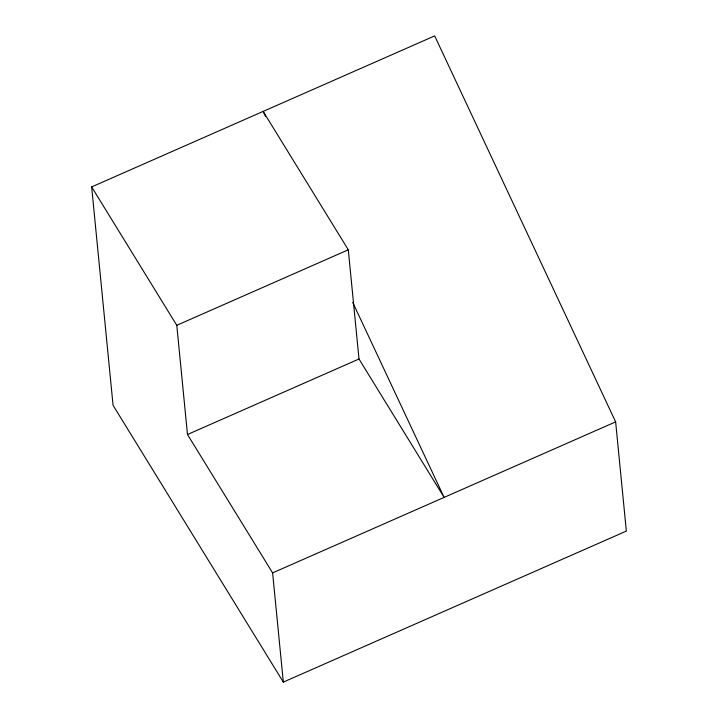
<?xml version="1.0" encoding="UTF-8"?>
<svg xmlns="http://www.w3.org/2000/svg" width="718" height="718" viewBox="0 0 718 718"><rect width="100%" height="100%" fill="white"/><g stroke="black" fill="none" stroke-linecap="round" stroke-linejoin="round"><path stroke-width="1.08" d="M91.653 186.913L434.677 35.9L615.64 421.879L626.347 531.087L283.323 682.1L113.067 405.32L91.653 186.913L176.781 325.308L187.488 434.507L272.616 572.901L283.323 682.1M176.781 325.308L348.293 249.801L263.165 111.407L265.543 116.487M187.488 434.507L359 359L348.293 249.801M272.616 572.901L615.64 421.879M359 359L444.128 497.394L352.691 302.368"/></g></svg>
